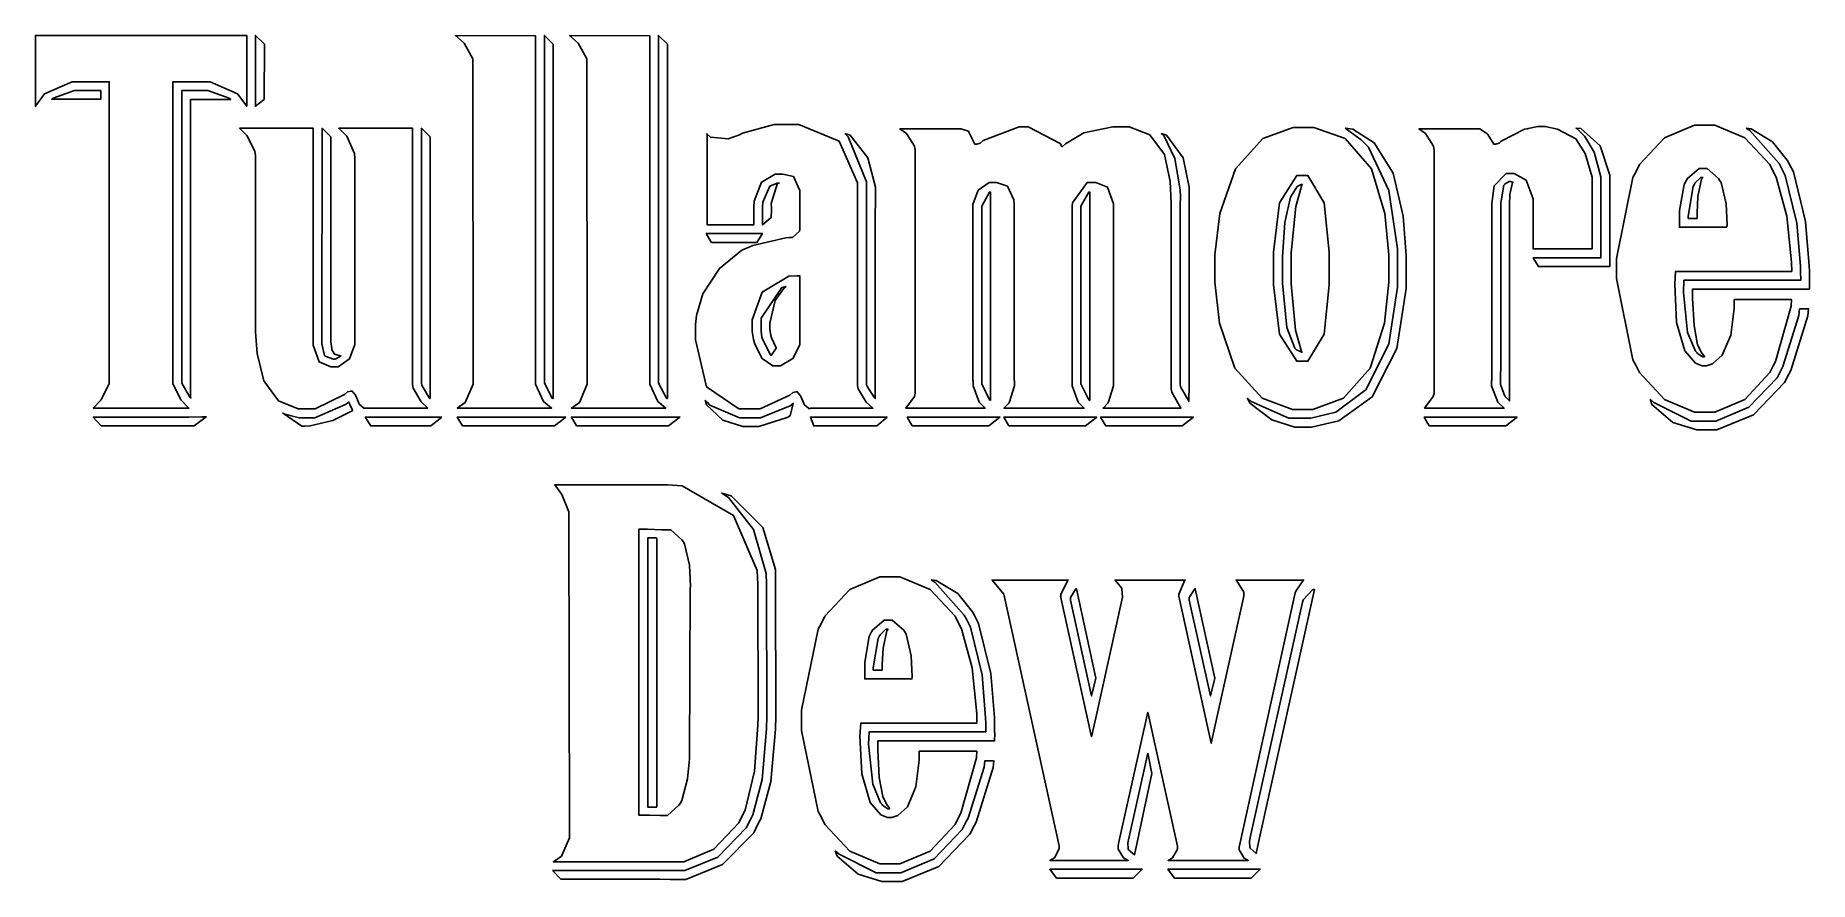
# Model space of a CAD drawing. Extents: x 0.01 to 0.916, y 0.016 to 0.448.
import ezdxf

# ---------------------------------------------------------------- set-up
doc = ezdxf.new("R2010")
doc.units = 0
doc.layers.get('0').update_dxf_attribs({"linetype": 'CONTINUOUS'})

msp = doc.modelspace()

# ---------------------------------------------------------------- linework, layer by layer
at = {"color": 118}
for points in [[(0.06445, 0.44792), (0.01042, 0.44792), (0.01042, 0.41173), (0.01042, 0.41173), (0.01497, 0.41802), (0.02908, 0.42426), (0.0338, 0.42426), (0.04807, 0.42426), (0.04807, 0.27273), (0.04807, 0.27002), (0.044, 0.26172), (0.03993, 0.25749), (0.03993, 0.25749), (0.08876, 0.25749), (0.08876, 0.25749), (0.08469, 0.26172), (0.08062, 0.27002), (0.08062, 0.27273), (0.08062, 0.42426), (0.09489, 0.42426), (0.09956, 0.42426), (0.11366, 0.41802), (0.11827, 0.41173), (0.11827, 0.41173), (0.11827, 0.44792)], [(0.26584, 0.27273), (0.26584, 0.4477), (0.22488, 0.44781), (0.22488, 0.44781), (0.22928, 0.44401), (0.23372, 0.43604), (0.23372, 0.43338), (0.23394, 0.27273), (0.23394, 0.26969), (0.22987, 0.26036), (0.2258, 0.25749), (0.2258, 0.25749), (0.27398, 0.25749), (0.27398, 0.25749), (0.26991, 0.2608), (0.26584, 0.26975), (0.26584, 0.27273)], [(0.32411, 0.27273), (0.32411, 0.4477), (0.28315, 0.44781), (0.28315, 0.44781), (0.28754, 0.44401), (0.29199, 0.43604), (0.29199, 0.43338), (0.29221, 0.27273), (0.29221, 0.26969), (0.28814, 0.26036), (0.28407, 0.25749), (0.28407, 0.25749), (0.33225, 0.25749), (0.33225, 0.25749), (0.32818, 0.2608), (0.32411, 0.26975), (0.32411, 0.27273)], [(0.20296, 0.26948), (0.20296, 0.4005), (0.16531, 0.4005), (0.16531, 0.4005), (0.16933, 0.39638), (0.17339, 0.38764), (0.17345, 0.38536), (0.17345, 0.29243), (0.17345, 0.29004), (0.17074, 0.28271), (0.16504, 0.27865), (0.16319, 0.27865), (0.16119, 0.27865), (0.15527, 0.28109), (0.15229, 0.28961), (0.15229, 0.29243), (0.15229, 0.4005), (0.11464, 0.4005), (0.11464, 0.4005), (0.11838, 0.39676), (0.1225, 0.38878), (0.12272, 0.38666), (0.12272, 0.30024), (0.12272, 0.29655), (0.12354, 0.28537), (0.12701, 0.27148), (0.1346, 0.26118), (0.14448, 0.25716), (0.14779, 0.25716), (0.15327, 0.25716), (0.16824, 0.26443), (0.16976, 0.26573), (0.17155, 0.26622), (0.17215, 0.26622), (0.17383, 0.26411), (0.17394, 0.26373), (0.17556, 0.26009), (0.17562, 0.25971), (0.17801, 0.25743), (0.17882, 0.25743), (0.17882, 0.25749), (0.21077, 0.25749), (0.21077, 0.25749), (0.20741, 0.26074), (0.20334, 0.26769), (0.20296, 0.26948)], [(0.43023, 0.2691), (0.43023, 0.3654), (0.43023, 0.37256), (0.42079, 0.39393), (0.40028, 0.4024), (0.3935, 0.4024), (0.38759, 0.4024), (0.37153, 0.398), (0.3699, 0.39714), (0.36995, 0.39719), (0.36995, 0.39719), (0.3642, 0.39513), (0.35509, 0.396), (0.35341, 0.39746), (0.35341, 0.35118), (0.37722, 0.35113), (0.37722, 0.35346), (0.37717, 0.35943), (0.37722, 0.3603), (0.37739, 0.36323), (0.38124, 0.37299), (0.38808, 0.37701), (0.39035, 0.37701), (0.39214, 0.37701), (0.39757, 0.37576), (0.40072, 0.36871), (0.40072, 0.36632), (0.40072, 0.34852), (0.40055, 0.34798), (0.39692, 0.34473), (0.39572, 0.34473), (0.39551, 0.34462), (0.39366, 0.34456), (0.37679, 0.3406), (0.37549, 0.34001), (0.37115, 0.33816), (0.3597, 0.32888), (0.35129, 0.31581), (0.34798, 0.3049), (0.34744, 0.30029), (0.34744, 0.30029), (0.34744, 0.29237), (0.35303, 0.26845), (0.36952, 0.25711), (0.37505, 0.25711), (0.38053, 0.25711), (0.39556, 0.26411), (0.39708, 0.26541), (0.39882, 0.26584), (0.39941, 0.26584), (0.4011, 0.26378), (0.4012, 0.2634), (0.40283, 0.25977), (0.40289, 0.25939), (0.40533, 0.25732), (0.40614, 0.25732), (0.40614, 0.25738), (0.43804, 0.25738), (0.43804, 0.25738), (0.43468, 0.26053), (0.43061, 0.26731), (0.43023, 0.2691)], [(0.59044, 0.26742), (0.59044, 0.3584), (0.59044, 0.36214), (0.5899, 0.37321), (0.58691, 0.38704), (0.57943, 0.39719), (0.5689, 0.40115), (0.56543, 0.40115), (0.56049, 0.40115), (0.54584, 0.39817), (0.5364, 0.39258), (0.53489, 0.39122), (0.53456, 0.39111), (0.53364, 0.39263), (0.51736, 0.4012), (0.51487, 0.40115), (0.5128, 0.40115), (0.4943, 0.39426), (0.49284, 0.3929), (0.4911, 0.39242), (0.49007, 0.39242), (0.48703, 0.39849), (0.48703, 0.39849), (0.48682, 0.39893), (0.48291, 0.40017), (0.48166, 0.40017), (0.45182, 0.40012), (0.45182, 0.40012), (0.45524, 0.39784), (0.45931, 0.39128), (0.45964, 0.38916), (0.45964, 0.26497), (0.45926, 0.26346), (0.45481, 0.25749), (0.45481, 0.25749), (0.49539, 0.25749), (0.49539, 0.25749), (0.4923, 0.26058), (0.48926, 0.26888), (0.48926, 0.27165), (0.48915, 0.27165), (0.48915, 0.35905), (0.48915, 0.36149), (0.49181, 0.36882), (0.4975, 0.37283), (0.4994, 0.37283), (0.50125, 0.37283), (0.50684, 0.37082), (0.51009, 0.36388), (0.51025, 0.36149), (0.51025, 0.27165), (0.51031, 0.27165), (0.51031, 0.26883), (0.5076, 0.26015), (0.50494, 0.25749), (0.50494, 0.25749), (0.50543, 0.25749), (0.51525, 0.25749), (0.53738, 0.25749), (0.54476, 0.25749), (0.54601, 0.25749), (0.54601, 0.25749), (0.54291, 0.26058), (0.53988, 0.26888), (0.53988, 0.27165), (0.53988, 0.35124), (0.53988, 0.35362), (0.53982, 0.35986), (0.53982, 0.36073), (0.53993, 0.36247), (0.54747, 0.37283), (0.55002, 0.37283), (0.55197, 0.37283), (0.55789, 0.37044), (0.56087, 0.36192), (0.56087, 0.35905), (0.56093, 0.27165), (0.56087, 0.27165), (0.56087, 0.26883), (0.55821, 0.26015), (0.55556, 0.25749), (0.55556, 0.25749), (0.59532, 0.25749), (0.59532, 0.25749), (0.59071, 0.26557), (0.59044, 0.26742)], [(0.65788, 0.40088), (0.65267, 0.40088), (0.63721, 0.39524), (0.62316, 0.37983), (0.61513, 0.35693), (0.61263, 0.33588), (0.61263, 0.32883), (0.61263, 0.32183), (0.61507, 0.30084), (0.62294, 0.27794), (0.63683, 0.26253), (0.65234, 0.25684), (0.65755, 0.25684), (0.66276, 0.25684), (0.67844, 0.26253), (0.69195, 0.27794), (0.69922, 0.30084), (0.70144, 0.32183), (0.70144, 0.32883), (0.70144, 0.33588), (0.69949, 0.35693), (0.6926, 0.37983), (0.67925, 0.39524), (0.66319, 0.40088), (0.65788, 0.40088)], [(0.80529, 0.37142), (0.80529, 0.37549), (0.8017, 0.38759), (0.79818, 0.39317), (0.79818, 0.39317), (0.79709, 0.39502), (0.7876, 0.39996), (0.78141, 0.40131), (0.77941, 0.40131), (0.77756, 0.40131), (0.77273, 0.40044), (0.77219, 0.40023), (0.77083, 0.39996), (0.75884, 0.39383), (0.75781, 0.3929), (0.75608, 0.39242), (0.75505, 0.39242), (0.75201, 0.39724), (0.75201, 0.39724), (0.75179, 0.39768), (0.74794, 0.40017), (0.74669, 0.40017), (0.71685, 0.40012), (0.71685, 0.40012), (0.72022, 0.39784), (0.72428, 0.39128), (0.72461, 0.38916), (0.72461, 0.26497), (0.72423, 0.26346), (0.71978, 0.25749), (0.71978, 0.25749), (0.76042, 0.25749), (0.76042, 0.25749), (0.75721, 0.26058), (0.75401, 0.26888), (0.75401, 0.27165), (0.75418, 0.27165), (0.75418, 0.35905), (0.75418, 0.36209), (0.75532, 0.37109), (0.7615, 0.37739), (0.76362, 0.37739), (0.76557, 0.37739), (0.77159, 0.37391), (0.77517, 0.36447), (0.77523, 0.36149), (0.77523, 0.33887), (0.80529, 0.33887)], [(0.86269, 0.27914), (0.86155, 0.27914), (0.85818, 0.28054), (0.8527, 0.28678), (0.84847, 0.30132), (0.84755, 0.32086), (0.84798, 0.32731), (0.90723, 0.32731), (0.90712, 0.33203), (0.90473, 0.35558), (0.89936, 0.37549), (0.89784, 0.37842), (0.8961, 0.382), (0.88336, 0.39562), (0.86795, 0.40213), (0.86285, 0.40213), (0.85769, 0.40213), (0.84228, 0.39562), (0.82954, 0.382), (0.8278, 0.37842), (0.82617, 0.37538), (0.81771, 0.33393), (0.81771, 0.32899), (0.81771, 0.32856), (0.81771, 0.32368), (0.82617, 0.28217), (0.8278, 0.27914), (0.82954, 0.27561), (0.84228, 0.26194), (0.85769, 0.25537), (0.86285, 0.25537), (0.86795, 0.25537), (0.88336, 0.26194), (0.8961, 0.27561), (0.89784, 0.27914), (0.89898, 0.2813), (0.90701, 0.30957), (0.90717, 0.31294), (0.87787, 0.31294), (0.87787, 0.30838), (0.87609, 0.29471), (0.8718, 0.28456), (0.86681, 0.28011), (0.86372, 0.27914), (0.86269, 0.27914)], [(0.65739, 0.28141), (0.65446, 0.28141), (0.64567, 0.29536), (0.64263, 0.32048), (0.64263, 0.32883), (0.64263, 0.33724), (0.64567, 0.36241), (0.65446, 0.3763), (0.65739, 0.3763), (0.66016, 0.3763), (0.66851, 0.36241), (0.67106, 0.33724), (0.67106, 0.32883), (0.67106, 0.32048), (0.66851, 0.29536), (0.66016, 0.28141), (0.65739, 0.28141)], [(0.85352, 0.37397), (0.85395, 0.37484), (0.85997, 0.37988), (0.86198, 0.37988), (0.86404, 0.37988), (0.86985, 0.37478), (0.87039, 0.37397), (0.87115, 0.37278), (0.8737, 0.36182), (0.87424, 0.35107), (0.87402, 0.34993), (0.84993, 0.34993), (0.84993, 0.34993), (0.84999, 0.35851), (0.85232, 0.37169), (0.85352, 0.37397)], [(0.40072, 0.29205), (0.40072, 0.28977), (0.39719, 0.28277), (0.39084, 0.27914), (0.38878, 0.27914), (0.38694, 0.27914), (0.38151, 0.28282), (0.37782, 0.2902), (0.37717, 0.29205), (0.37701, 0.29253), (0.37641, 0.2966), (0.37641, 0.29791), (0.37641, 0.30263), (0.38156, 0.31668), (0.39507, 0.32492), (0.39925, 0.32509), (0.40072, 0.32509), (0.40072, 0.29205)], [(0.37929, 0.16737), (0.37891, 0.17448), (0.36692, 0.20264), (0.3406, 0.21777), (0.33317, 0.21832), (0.27561, 0.21821), (0.27561, 0.21821), (0.27919, 0.21332), (0.28282, 0.20454), (0.28282, 0.20161), (0.28309, 0.04096), (0.28309, 0.03787), (0.27897, 0.02859), (0.2749, 0.02572), (0.2749, 0.02572), (0.33637, 0.02572), (0.34147, 0.02572), (0.35688, 0.03212), (0.36963, 0.04557), (0.37137, 0.0491), (0.37289, 0.05203), (0.3776, 0.07194), (0.37929, 0.09543), (0.37939, 0.10015)], [(0.34473, 0.16537), (0.34435, 0.07943), (0.34435, 0.07834), (0.34342, 0.06809), (0.34049, 0.05691), (0.33957, 0.05539), (0.33903, 0.05458), (0.33312, 0.04937), (0.33116, 0.04937), (0.32937, 0.04937), (0.324, 0.04942), (0.31858, 0.04948), (0.31858, 0.04948), (0.31858, 0.19564), (0.32194, 0.19558), (0.32292, 0.19569), (0.33024, 0.19531), (0.33268, 0.19531), (0.3348, 0.19531), (0.34055, 0.19021), (0.34115, 0.1894), (0.34191, 0.18821), (0.3444, 0.17725), (0.34494, 0.1665), (0.34473, 0.16537)], [(0.44661, 0.04829), (0.44548, 0.04829), (0.44211, 0.0497), (0.43658, 0.05599), (0.4324, 0.07053), (0.43142, 0.09006), (0.43186, 0.09652), (0.49116, 0.09652), (0.49105, 0.10124), (0.48866, 0.12473), (0.48329, 0.14464), (0.48177, 0.14757), (0.48003, 0.15115), (0.46723, 0.16477), (0.45182, 0.17128), (0.44672, 0.17128), (0.44157, 0.17128), (0.42622, 0.16477), (0.41347, 0.15115), (0.41173, 0.14757), (0.4101, 0.14453), (0.40164, 0.10308), (0.40164, 0.09814), (0.40164, 0.09771), (0.40164, 0.09283), (0.4101, 0.05132), (0.41173, 0.04829), (0.41347, 0.04476), (0.42622, 0.03114), (0.44157, 0.02458), (0.44672, 0.02458), (0.45182, 0.02458), (0.46723, 0.03114), (0.48003, 0.04476), (0.48177, 0.04829), (0.48291, 0.05046), (0.49089, 0.07878), (0.49105, 0.08214), (0.46175, 0.08214), (0.46175, 0.07758), (0.45996, 0.06391), (0.45573, 0.05371), (0.45074, 0.04926), (0.44765, 0.04829), (0.44661, 0.04829)], [(0.62744, 0.1614), (0.61084, 0.08626), (0.59429, 0.16135), (0.59429, 0.16243), (0.59711, 0.16927), (0.59755, 0.16965), (0.56163, 0.16965), (0.56179, 0.16949), (0.56494, 0.16569), (0.56516, 0.16537), (0.56548, 0.16081), (0.55192, 0.09923), (0.54975, 0.08957), (0.53391, 0.1614), (0.53402, 0.16113), (0.53402, 0.16222), (0.53743, 0.16927), (0.53782, 0.16965), (0.49881, 0.16965), (0.49908, 0.16938), (0.50483, 0.16243), (0.50521, 0.16086), (0.5332, 0.0338), (0.53315, 0.03228), (0.53071, 0.02772), (0.52843, 0.02637), (0.52843, 0.02637), (0.56847, 0.02637), (0.56847, 0.02637), (0.56597, 0.02762), (0.56337, 0.03212), (0.56337, 0.03364), (0.56353, 0.03505), (0.57845, 0.10211), (0.59359, 0.03364), (0.59353, 0.03217), (0.59109, 0.02767), (0.58881, 0.02637), (0.58881, 0.02637), (0.62972, 0.02637), (0.62972, 0.02637), (0.6276, 0.02751), (0.62516, 0.03174), (0.62505, 0.0332), (0.65375, 0.16314), (0.65402, 0.1639), (0.65772, 0.16933), (0.65809, 0.16965), (0.62348, 0.16965), (0.62397, 0.16927), (0.62744, 0.16341), (0.62744, 0.1614)], [(0.43739, 0.14312), (0.43783, 0.14404), (0.44385, 0.14909), (0.44586, 0.14909), (0.44797, 0.14909), (0.45378, 0.14394), (0.45432, 0.14312), (0.45508, 0.14193), (0.45757, 0.13097), (0.45812, 0.12023), (0.45795, 0.11914), (0.43387, 0.11914), (0.43387, 0.11914), (0.43387, 0.12766), (0.4362, 0.14084), (0.43739, 0.14312)]]:
    msp.add_lwpolyline(points, close=True, dxfattribs=at)
at = {"color": 33}
for points in [[(0.12739, 0.44347), (0.12728, 0.4152), (0.12278, 0.41173), (0.12278, 0.44792)], [(0.27485, 0.44347), (0.27485, 0.26232), (0.27474, 0.26232), (0.27431, 0.26264), (0.27034, 0.27024), (0.27034, 0.27273), (0.27034, 0.44792)], [(0.33312, 0.44347), (0.33312, 0.26232), (0.33301, 0.26232), (0.33257, 0.26264), (0.32861, 0.27024), (0.32861, 0.27273), (0.32861, 0.44792)], [(0.03396, 0.41536), (0.01872, 0.41536), (0.01942, 0.41591), (0.03033, 0.41987), (0.03396, 0.41987), (0.04373, 0.41987), (0.04373, 0.41536)], [(0.08952, 0.26362), (0.08963, 0.4152), (0.11013, 0.4152), (0.10938, 0.4158), (0.09847, 0.41971), (0.09489, 0.41971), (0.08512, 0.41971), (0.08512, 0.27273), (0.08512, 0.27024), (0.0893, 0.26313), (0.08979, 0.26264)], [(0.1665, 0.28407), (0.16385, 0.28488), (0.1633, 0.28488), (0.16178, 0.28733), (0.16178, 0.28771), (0.16173, 0.28792), (0.1613, 0.29134), (0.1613, 0.29243), (0.1613, 0.29243), (0.1613, 0.30507), (0.1613, 0.33469), (0.1613, 0.36914), (0.1613, 0.38938), (0.1613, 0.3961), (0.15679, 0.4005), (0.15657, 0.29243), (0.15657, 0.29036), (0.15804, 0.28434), (0.1582, 0.28418), (0.15831, 0.28407), (0.16254, 0.28244), (0.16336, 0.2825), (0.16385, 0.28261), (0.16634, 0.28402), (0.1665, 0.28407)], [(0.21197, 0.39605), (0.21191, 0.26232), (0.21154, 0.2627), (0.20768, 0.26915), (0.20747, 0.27002), (0.20747, 0.4005)], [(0.67914, 0.4005), (0.67996, 0.40007), (0.68745, 0.39453), (0.68815, 0.39383), (0.69114, 0.39084), (0.7015, 0.36876), (0.70595, 0.33881), (0.70595, 0.32883), (0.70595, 0.31923), (0.70144, 0.29026), (0.69, 0.26693), (0.67437, 0.25543), (0.66168, 0.25233), (0.6575, 0.25233), (0.65044, 0.25233), (0.63124, 0.26085), (0.62934, 0.26253), (0.63053, 0.26009), (0.64171, 0.25146), (0.65354, 0.24777), (0.6575, 0.24777), (0.66211, 0.24777), (0.67594, 0.25103), (0.69298, 0.26324), (0.70557, 0.28792), (0.71045, 0.31863), (0.71045, 0.32883), (0.71045, 0.3355), (0.70888, 0.35552), (0.70372, 0.37755), (0.69407, 0.39312), (0.68305, 0.39996), (0.67914, 0.4005)], [(0.79709, 0.40061), (0.79753, 0.40034), (0.80143, 0.39638), (0.80176, 0.39589), (0.80208, 0.39545), (0.80632, 0.38835), (0.80984, 0.37565), (0.80984, 0.37142), (0.80984, 0.33431), (0.77523, 0.33431), (0.77789, 0.32981), (0.81434, 0.32981), (0.81434, 0.37142), (0.81434, 0.37646), (0.80941, 0.39149), (0.79953, 0.40044), (0.79709, 0.40061)], [(0.88395, 0.40055), (0.8858, 0.39941), (0.90082, 0.38254), (0.90191, 0.38037), (0.90397, 0.37641), (0.90994, 0.35194), (0.91173, 0.33002), (0.91178, 0.32737), (0.91184, 0.32281), (0.85221, 0.32281), (0.85194, 0.31662), (0.854, 0.29617), (0.85813, 0.28657), (0.85889, 0.28575), (0.85932, 0.28526), (0.86182, 0.28364), (0.86269, 0.28364), (0.86247, 0.28418), (0.86127, 0.28559), (0.85921, 0.28982), (0.85737, 0.29964), (0.85661, 0.31364), (0.85661, 0.31831), (0.91629, 0.31831), (0.91634, 0.32194), (0.91634, 0.32286), (0.91629, 0.32747), (0.91623, 0.33024), (0.91433, 0.35281), (0.90809, 0.37826), (0.90592, 0.38238), (0.905, 0.38417), (0.89746, 0.39361), (0.8865, 0.40023), (0.88395, 0.40055)], [(0.42372, 0.39789), (0.42546, 0.39616), (0.43484, 0.3731), (0.43484, 0.3654), (0.43473, 0.36155), (0.43473, 0.26964), (0.4349, 0.26888), (0.43886, 0.2628), (0.43924, 0.26237), (0.43924, 0.35769), (0.43934, 0.36155), (0.43934, 0.3654), (0.43934, 0.37039), (0.43549, 0.38531), (0.42638, 0.39703), (0.42372, 0.39789)], [(0.58529, 0.39789), (0.58675, 0.39648), (0.59223, 0.38498), (0.59494, 0.36903), (0.59505, 0.3654), (0.59494, 0.36155), (0.595, 0.36144), (0.595, 0.26964), (0.59527, 0.26807), (0.59907, 0.26166), (0.59945, 0.26101), (0.5995, 0.26942), (0.5995, 0.35769), (0.59961, 0.36155), (0.59961, 0.3654), (0.59961, 0.37039), (0.59641, 0.38531), (0.58794, 0.39703), (0.58529, 0.39789)], [(0.39035, 0.3725), (0.38932, 0.3725), (0.38618, 0.36203), (0.38623, 0.3597), (0.38623, 0.35851), (0.38612, 0.35525), (0.38618, 0.35482), (0.38173, 0.35113), (0.38167, 0.354), (0.38162, 0.35449), (0.38167, 0.35948), (0.38173, 0.35997), (0.38189, 0.36279), (0.38547, 0.37099), (0.38911, 0.3725), (0.39035, 0.3725)], [(0.65739, 0.28591), (0.65435, 0.28733), (0.65348, 0.28814), (0.64947, 0.29867), (0.64714, 0.32129), (0.64714, 0.32883), (0.64714, 0.33474), (0.64838, 0.35238), (0.65131, 0.36523), (0.65473, 0.37066), (0.65668, 0.37174), (0.65739, 0.37174), (0.65701, 0.37137), (0.65397, 0.36057), (0.65169, 0.33681), (0.65169, 0.32883), (0.65169, 0.32096), (0.65392, 0.29736), (0.65696, 0.2864), (0.65739, 0.28591)], [(0.76514, 0.37278), (0.76362, 0.37332), (0.76291, 0.37332), (0.76091, 0.37212), (0.76085, 0.37202), (0.76031, 0.37147), (0.75868, 0.36236), (0.75868, 0.35932), (0.75868, 0.27615), (0.75857, 0.27615), (0.75857, 0.27165), (0.75857, 0.26964), (0.7608, 0.26356), (0.76313, 0.26118), (0.76318, 0.26112), (0.76318, 0.35932), (0.76318, 0.36117), (0.76335, 0.3667), (0.76459, 0.37272), (0.76514, 0.37278)], [(0.86198, 0.37538), (0.86084, 0.37538), (0.8578, 0.3725), (0.85753, 0.37196), (0.85688, 0.37066), (0.85438, 0.35563), (0.85438, 0.35444), (0.85889, 0.35444), (0.85889, 0.35726), (0.85932, 0.36561), (0.86122, 0.37446), (0.86198, 0.37538)], [(0.49816, 0.36806), (0.49767, 0.36789), (0.49365, 0.36073), (0.49365, 0.35829), (0.49365, 0.27273), (0.49365, 0.26991), (0.49761, 0.26177), (0.49805, 0.26139), (0.49816, 0.26232), (0.49816, 0.32926)], [(0.54883, 0.36806), (0.54834, 0.36789), (0.54427, 0.36073), (0.54427, 0.35829), (0.54427, 0.27273), (0.54427, 0.26991), (0.54834, 0.26177), (0.54877, 0.26139), (0.54877, 0.32926)], [(0.35552, 0.34223), (0.35297, 0.34668), (0.38162, 0.34668), (0.37885, 0.34218), (0.35596, 0.34218)], [(0.39377, 0.31966), (0.3929, 0.31912), (0.38818, 0.31245), (0.38536, 0.30089), (0.38547, 0.29791), (0.38585, 0.29454), (0.38623, 0.2934), (0.38862, 0.28825), (0.38873, 0.28814), (0.38618, 0.2844), (0.3858, 0.28467), (0.38194, 0.29199), (0.38151, 0.29329), (0.3814, 0.29367), (0.38097, 0.29688), (0.38097, 0.29791), (0.38097, 0.30339), (0.3916, 0.31906), (0.39377, 0.31966)], [(0.83491, 0.2621), (0.83583, 0.25933), (0.84657, 0.25011), (0.85878, 0.24637), (0.86285, 0.24637), (0.86903, 0.24637), (0.88775, 0.25407), (0.90365, 0.27051), (0.90582, 0.2749), (0.90679, 0.27675), (0.91547, 0.30458), (0.91585, 0.30816), (0.9113, 0.30816), (0.91092, 0.30485), (0.90278, 0.27875), (0.90186, 0.27702), (0.89985, 0.273), (0.88542, 0.25792), (0.86849, 0.25087), (0.86285, 0.25087), (0.85585, 0.25087), (0.83686, 0.26031), (0.83491, 0.2621)], [(0.17247, 0.25624), (0.17133, 0.25846), (0.17046, 0.26053), (0.16878, 0.25933), (0.15299, 0.2526), (0.14779, 0.2526), (0.14502, 0.2526), (0.13775, 0.25445), (0.13672, 0.25494), (0.13704, 0.25466), (0.14643, 0.24832), (0.14779, 0.24832), (0.15077, 0.24843), (0.16222, 0.25109), (0.17084, 0.25537), (0.17247, 0.25624)], [(0.35243, 0.2615), (0.35352, 0.26036), (0.35482, 0.25906), (0.36995, 0.2526), (0.375, 0.2526), (0.38059, 0.2526), (0.39572, 0.25873), (0.39735, 0.25987), (0.39583, 0.25363), (0.39426, 0.25277), (0.37977, 0.2481), (0.375, 0.2481), (0.37158, 0.2481), (0.36149, 0.25141), (0.35308, 0.25922), (0.35243, 0.2615)], [(0.04389, 0.24843), (0.08876, 0.24843), (0.08941, 0.24843), (0.09098, 0.24848), (0.09153, 0.24848), (0.09766, 0.25298), (0.09543, 0.25298), (0.08876, 0.25293), (0.08876, 0.25293), (0.03993, 0.25293)], [(0.21799, 0.25293), (0.21284, 0.25293), (0.19748, 0.25293), (0.17882, 0.25293), (0.17882, 0.25293), (0.18159, 0.24843), (0.21235, 0.24843)], [(0.22841, 0.24848), (0.2258, 0.25293), (0.2812, 0.25293), (0.27544, 0.24843), (0.22884, 0.24843)], [(0.28662, 0.24848), (0.28407, 0.25293), (0.33946, 0.25293), (0.33371, 0.24843), (0.28706, 0.24843)], [(0.40614, 0.25293), (0.40614, 0.25293), (0.4248, 0.25293), (0.44016, 0.25293), (0.44531, 0.25293), (0.44, 0.24843), (0.43609, 0.24843), (0.42448, 0.24843), (0.412, 0.24843), (0.40788, 0.24843)], [(0.45812, 0.24848), (0.45557, 0.25293), (0.50293, 0.25293), (0.49723, 0.24843)], [(0.50754, 0.24848), (0.50494, 0.25293), (0.55235, 0.25293), (0.5466, 0.24843)], [(0.55697, 0.24848), (0.55436, 0.25293), (0.60172, 0.25293), (0.59603, 0.24843)], [(0.72217, 0.24848), (0.71962, 0.25293), (0.76698, 0.25293), (0.76123, 0.24843)], [(0.27452, 0.02127), (0.2787, 0.01671), (0.28234, 0.01671), (0.29335, 0.01671), (0.3125, 0.01671), (0.32921, 0.01671), (0.33458, 0.01666), (0.33637, 0.01666), (0.34256, 0.01666), (0.36127, 0.0242), (0.37717, 0.04053), (0.37934, 0.04487), (0.38075, 0.04763), (0.38591, 0.06662), (0.38829, 0.09342), (0.3884, 0.10004), (0.38835, 0.16737), (0.38835, 0.16781), (0.38835, 0.17497), (0.38184, 0.19645), (0.36567, 0.21273), (0.36084, 0.21403), (0.36426, 0.21175), (0.37711, 0.19542), (0.38352, 0.17296), (0.38379, 0.16764), (0.38379, 0.16737), (0.3839, 0.1001), (0.38379, 0.09364), (0.38151, 0.06771), (0.37668, 0.04959), (0.37533, 0.04698), (0.37332, 0.04297), (0.35894, 0.0281), (0.34201, 0.02121), (0.33637, 0.02121), (0.2749, 0.02121)], [(0.32764, 0.19108), (0.32726, 0.19113), (0.32341, 0.19119), (0.32308, 0.19113), (0.32308, 0.05366), (0.32769, 0.0536)], [(0.46783, 0.16971), (0.46967, 0.16856), (0.4847, 0.15175), (0.48579, 0.14958), (0.4879, 0.14562), (0.49382, 0.12115), (0.49561, 0.09923), (0.49566, 0.09657), (0.49571, 0.09201), (0.43614, 0.09201), (0.43587, 0.08583), (0.43794, 0.06538), (0.442, 0.05572), (0.44276, 0.0549), (0.4432, 0.05442), (0.44575, 0.05279), (0.44661, 0.05279), (0.4464, 0.05333), (0.4452, 0.05474), (0.44314, 0.05897), (0.4413, 0.06879), (0.44054, 0.08279), (0.44054, 0.08746), (0.50022, 0.08746), (0.50027, 0.09115), (0.50022, 0.09207), (0.50016, 0.09663), (0.50011, 0.09939), (0.49826, 0.12196), (0.49202, 0.14741), (0.48985, 0.15153), (0.48893, 0.15338), (0.48139, 0.16281), (0.47043, 0.16938), (0.46783, 0.16971)], [(0.55192, 0.11952), (0.54975, 0.11046), (0.5389, 0.15929), (0.5389, 0.16064), (0.54172, 0.16515), (0.54194, 0.16515)], [(0.61263, 0.11952), (0.61046, 0.11046), (0.59961, 0.15929), (0.59961, 0.16064), (0.60249, 0.16515), (0.60265, 0.16515)], [(0.65739, 0.15831), (0.63075, 0.03809), (0.63032, 0.03619), (0.63037, 0.03619), (0.63032, 0.03608), (0.63053, 0.03299), (0.6307, 0.03261), (0.63374, 0.02989), (0.63374, 0.02989), (0.63509, 0.03635), (0.66352, 0.16488), (0.66271, 0.16488), (0.65772, 0.15945), (0.65739, 0.15831)], [(0.44586, 0.14453), (0.44472, 0.14453), (0.44173, 0.14166), (0.44146, 0.14111), (0.44081, 0.13981), (0.43826, 0.12484), (0.43826, 0.12364), (0.44276, 0.12364), (0.44276, 0.12646), (0.44325, 0.13482), (0.44515, 0.14366), (0.44586, 0.14453)], [(0.41884, 0.0313), (0.41976, 0.02854), (0.4305, 0.01931), (0.44265, 0.01557), (0.44672, 0.01557), (0.45296, 0.01557), (0.47168, 0.02327), (0.48758, 0.03971), (0.48975, 0.04405), (0.49072, 0.04595), (0.4994, 0.07378), (0.49978, 0.07731), (0.49523, 0.07731), (0.49485, 0.074), (0.48665, 0.04796), (0.48573, 0.04622), (0.48372, 0.04221), (0.46929, 0.02713), (0.45237, 0.02007), (0.44672, 0.02007), (0.43972, 0.02007), (0.42079, 0.02951), (0.41884, 0.0313)], [(0.58057, 0.07075), (0.57845, 0.08116), (0.5682, 0.03543), (0.56825, 0.03543), (0.56841, 0.03223), (0.56858, 0.03185), (0.57161, 0.02919), (0.57161, 0.02919)], [(0.57102, 0.01736), (0.53185, 0.01736), (0.52843, 0.02186), (0.57557, 0.02186)], [(0.63129, 0.01736), (0.59212, 0.01736), (0.5887, 0.02186), (0.63585, 0.02186)]]:
    msp.add_lwpolyline(points, close=True, dxfattribs=at)
at = {"color": 116}
msp.add_lwpolyline([(0.35341, 0.39762), (0.35319, 0.39762), (0.35341, 0.39746)], close=True, dxfattribs=at)

doc.saveas('drawing.dxf')
